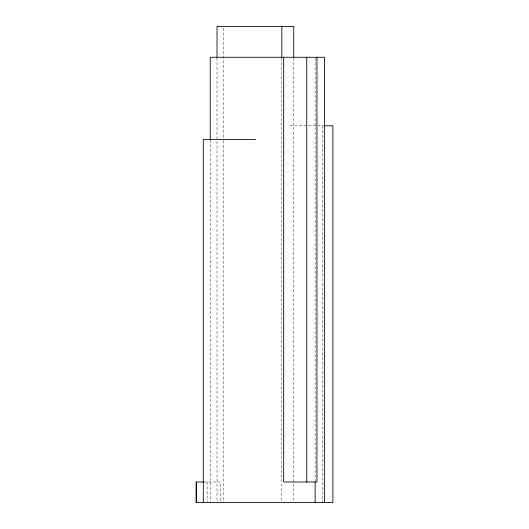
<?xml version="1.0" encoding="UTF-8"?>
<svg xmlns="http://www.w3.org/2000/svg" width="529" height="529" viewBox="0 0 529 529"><rect width="100%" height="100%" fill="white"/><g stroke="black" fill="none" stroke-linecap="round" stroke-linejoin="round"><path stroke-width="0.4" stroke-dasharray="2.65 1.98" d="M290.024 125.783L323.556 125.783M203.996 481.998L220.481 481.998L220.481 501.73M322.445 125.783L322.445 502.55M315.132 58.104L315.132 481.073M293.74 57.859L293.74 501.723M281.838 57.859L281.838 501.723M223.304 28.103L223.304 139.689M223.304 140.516L223.304 502.55M217.016 57.859L217.016 502.55M210.238 139.887L210.238 501.723M207.156 481.998L207.156 501.73"/><path stroke-width="0.79" d="M324.337 125.783L332.906 125.783L332.906 502.55L196.094 502.55L196.094 481.998L203.797 481.998M255.619 139.484L203.301 139.484L203.301 502.55M324.568 502.55L324.568 57.277L210.238 57.277L210.238 139.887M316.95 57.277L316.95 481.998L283.689 481.998L283.689 57.277M315.132 481.899L315.132 502.55M306.741 57.277L306.741 481.998M293.74 57.033L293.74 26.45L217.016 26.45L217.016 57.033M281.838 26.45L281.838 57.033M196.418 481.998L196.418 502.55"/></g></svg>
